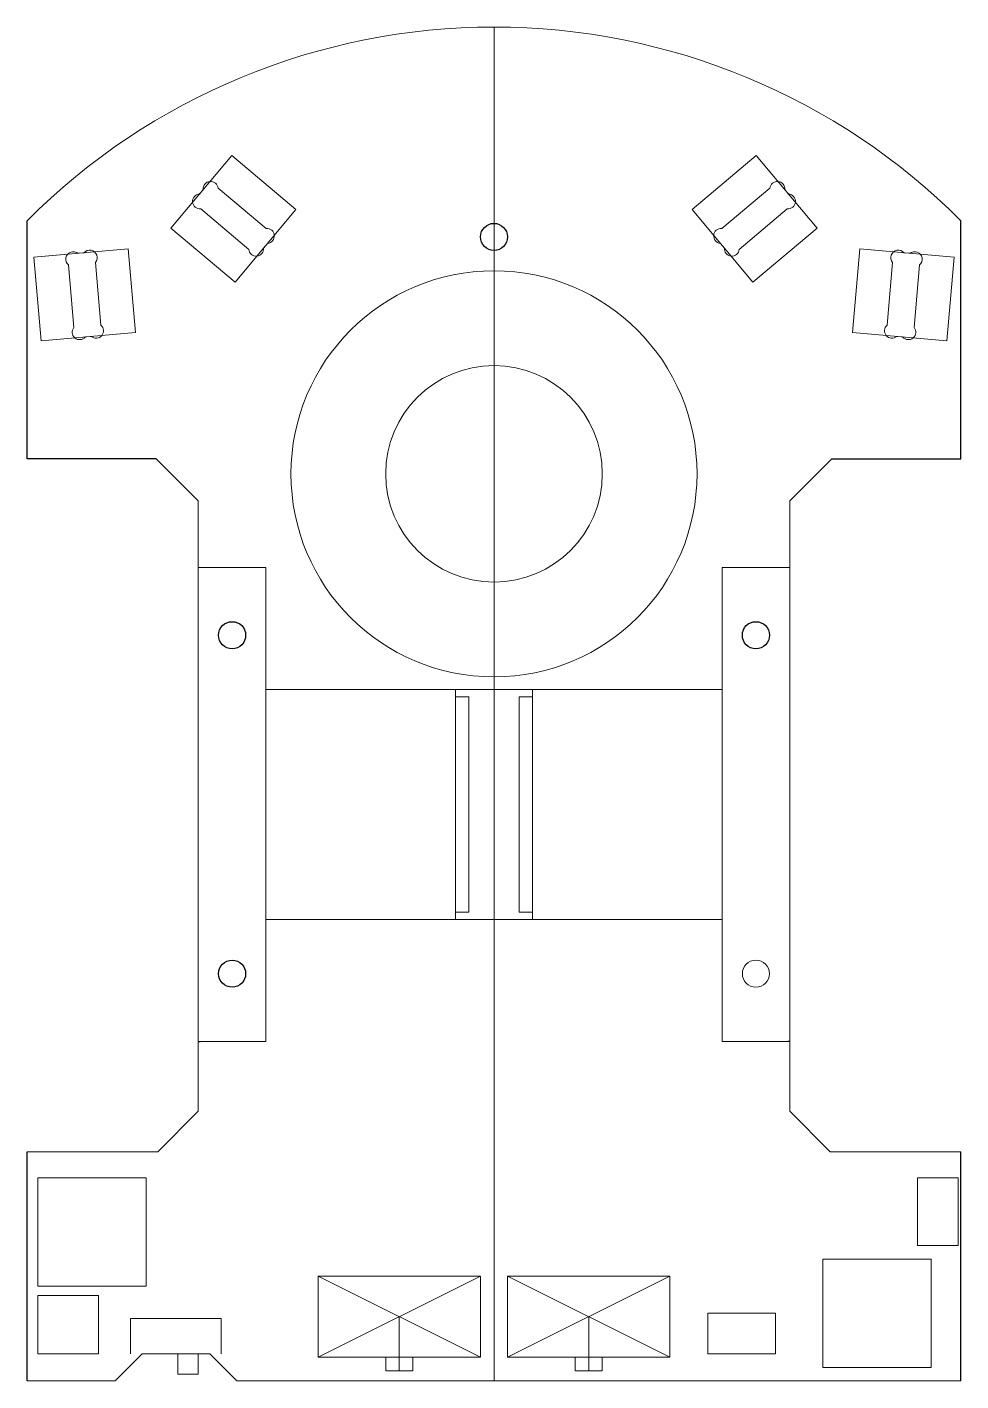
# Model space of a CAD drawing. Extents: x 0 to 69, y 0 to 100.
import ezdxf

# ---------------------------------------------------------------- set-up
doc = ezdxf.new("R2010")
doc.units = 0
doc.layers.add('画層0', color=7, linetype='continuous')

msp = doc.modelspace()

# ---------------------------------------------------------------- linework, layer by layer
at = {"layer": '画層0', "linetype": 'continuous', "lineweight": 13}
for p, q in [((34.5, 0), (34.5, 100)), ((15.12, 90.52), (10.62, 85.15)), ((19.87, 86.53), (15.12, 90.52)), ((49.13, 86.53), (53.88, 90.52)), ((53.88, 90.52), (58.38, 85.15)), ((12.73, 87.67), (13.02, 88.01)), ((14.11, 88.1), (17.67, 85.12)), ((54.89, 88.1), (51.33, 85.12)), ((56.27, 87.67), (55.98, 88.01)), ((16.38, 83.58), (12.83, 86.57)), ((19.87, 86.53), (15.37, 81.17)), ((49.13, 86.53), (53.63, 81.17)), ((52.62, 83.58), (56.17, 86.57)), ((15.37, 81.17), (10.62, 85.15)), ((53.63, 81.17), (58.38, 85.15)), ((17.77, 84.02), (17.48, 83.68)), ((51.23, 84.02), (51.52, 83.68)), ((7.47, 83.61), (0.5, 83)), ((3.77, 83.29), (4.21, 83.32)), ((8.01, 77.43), (7.47, 83.61)), ((60.99, 77.43), (61.53, 83.61)), ((61.53, 83.61), (68.5, 83)), ((65.23, 83.29), (64.79, 83.32)), ((1.04, 76.82), (0.5, 83)), ((3.46, 77.82), (3.06, 82.44)), ((5.05, 82.62), (5.46, 77.99)), ((63.95, 82.62), (63.54, 77.99)), ((65.54, 77.82), (65.94, 82.44)), ((67.96, 76.82), (68.5, 83)), ((8.01, 77.43), (1.04, 76.82)), ((4.75, 77.15), (4.31, 77.11)), ((67.96, 76.82), (60.99, 77.43)), ((64.25, 77.15), (64.69, 77.11)), ((9.53, 68.12), (12.65, 65)), ((59.47, 68.12), (56.35, 65)), ((12.65, 19.92), (12.65, 65)), ((56.35, 19.92), (56.35, 65)), ((12.65, 60.08), (17.65, 60.08)), ((17.65, 25.08), (17.65, 60.08)), ((56.35, 60.08), (51.35, 60.08)), ((51.35, 25.08), (51.35, 60.08)), ((51.35, 51.08), (17.65, 51.08)), ((31.65, 51.08), (31.65, 34.08)), ((37.35, 51.08), (37.35, 34.08)), ((31.65, 50.53), (32.65, 50.53)), ((32.65, 50.53), (32.65, 34.63)), ((37.35, 50.53), (36.35, 50.53)), ((36.35, 50.53), (36.35, 34.63)), ((51.35, 34.08), (17.65, 34.08)), ((31.65, 34.63), (32.65, 34.63)), ((37.35, 34.63), (36.35, 34.63)), ((12.65, 25.08), (17.65, 25.08)), ((56.35, 25.08), (51.35, 25.08)), ((9.65, 16.92), (12.65, 19.92)), ((59.35, 16.92), (56.35, 19.92)), ((0, 16.92), (9.65, 16.92)), ((69, 16.92), (59.35, 16.92)), ((0.79, 15), (0.79, 7)), ((8.79, 15), (0.79, 15)), ((8.79, 7), (8.79, 15)), ((68.79, 15), (65.79, 15)), ((65.79, 15), (65.79, 10)), ((68.79, 10), (68.79, 15)), ((65.79, 10), (68.79, 10)), ((66.79, 9), (58.79, 9)), ((58.79, 9), (58.79, 1)), ((66.79, 1), (66.79, 9)), ((0.79, 7), (8.79, 7)), ((33.5, 7.75), (21.5, 7.75)), ((21.5, 7.75), (21.5, 1.75)), ((21.5, 1.75), (33.5, 7.75)), ((21.5, 7.75), (33.5, 1.75)), ((33.5, 1.75), (33.5, 7.75)), ((35.5, 1.75), (35.5, 7.75)), ((35.5, 7.75), (47.5, 7.75)), ((47.5, 1.75), (35.5, 7.75)), ((47.5, 7.75), (35.5, 1.75)), ((47.5, 7.75), (47.5, 1.75)), ((0.79, 2), (0.79, 6.3)), ((0.79, 6.3), (5.29, 6.3)), ((5.29, 6.3), (5.29, 2)), ((50.29, 5), (55.29, 5)), ((50.29, 2), (50.29, 5)), ((55.29, 5), (55.29, 2)), ((7.65, 2), (7.65, 4.6)), ((7.65, 4.6), (14.35, 4.6)), ((14.35, 2), (14.35, 4.6)), ((27.5, 4.75), (27.5, 1.75)), ((41.5, 4.75), (41.5, 1.75)), ((0.79, 2), (5.29, 2)), ((8.5, 2), (13.5, 2)), ((11.15, 0.5), (11.15, 2)), ((12.65, 2), (12.65, 0.5)), ((55.29, 2), (50.29, 2)), ((21.5, 1.75), (33.5, 1.75)), ((26.5, 0.75), (26.5, 1.75)), ((27.5, 1.75), (27.5, 0.75)), ((28.5, 0.75), (28.5, 1.75)), ((47.5, 1.75), (35.5, 1.75)), ((40.5, 0.75), (40.5, 1.75)), ((41.5, 1.75), (41.5, 0.75)), ((42.5, 0.75), (42.5, 1.75)), ((58.79, 1), (66.79, 1)), ((6.5, 0), (0, 0)), ((12.65, 0.5), (11.15, 0.5)), ((34.5, 0), (15.5, 0)), ((27.5, 0.75), (26.5, 0.75)), ((27.5, 0.75), (28.5, 0.75)), ((34.5, 0), (69, 0)), ((41.5, 0.75), (40.5, 0.75)), ((41.5, 0.75), (42.5, 0.75))]:
    msp.add_line(p, q, dxfattribs=at)
at = {"layer": '画層0', "linetype": 'continuous'}
for p, q in [((0, 68.12), (0, 85.7)), ((69, 68.12), (69, 85.7)), ((9.53, 68.12), (0, 68.12)), ((59.47, 68.12), (69, 68.12)), ((12.65, 25.08), (12.8, 25.08)), ((56.35, 25.08), (56.2, 25.08)), ((0, 0), (0, 16.92)), ((69, 0), (69, 16.92)), ((8.5, 2), (6.5, 0)), ((13.5, 2), (15.5, 0))]:
    msp.add_line(p, q, dxfattribs=at)
for centre in [(34.5, 84.5), (15.15, 55.08), (53.85, 55.08), (15.15, 30.08)]:
    msp.add_circle(centre, 1, dxfattribs=at)
at = {"layer": '画層0', "linetype": 'continuous', "lineweight": 13}
for centre, radius in [((34.5, 67), 15), ((34.5, 67), 8), ((15.15, 55.08), 1), ((15.15, 30.08), 1), ((53.85, 30.08), 1)]:
    msp.add_circle(centre, radius, dxfattribs=at)
for centre, radius, start, end in [((34.5, 51.24), 48.76, 404.9698, 495.0302), ((13.56, 88.05), 0.55, 365, 545), ((55.44, 88.05), 0.55, 355, 535), ((12.78, 87.12), 0.55, 95, 275), ((56.22, 87.12), 0.55, 265, 445), ((17.72, 84.57), 0.55, 275, 455), ((51.28, 84.57), 0.55, 445, 625), ((3.41, 82.86), 0.55, 410, 590), ((4.63, 82.97), 0.55, 320, 500), ((16.93, 83.63), 0.55, 185, 365), ((52.07, 83.63), 0.55, 175, 355), ((64.37, 82.97), 0.55, 400, 580), ((65.59, 82.86), 0.55, 310, 490), ((3.88, 77.46), 0.55, 140, 320), ((5.1, 77.57), 0.55, 230, 410), ((63.9, 77.57), 0.55, 130, 310), ((65.12, 77.46), 0.55, 220, 400)]:
    msp.add_arc(centre, radius, start, end, dxfattribs=at)

doc.saveas('drawing.dxf')
